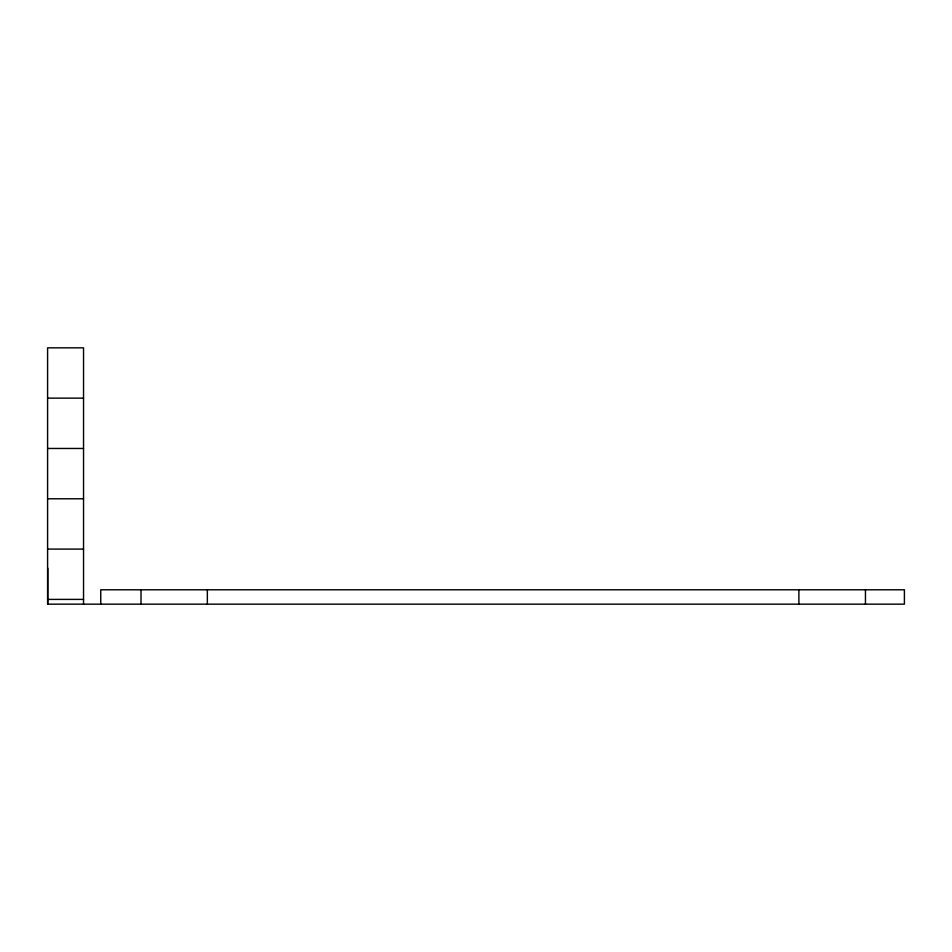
<?xml version="1.0" encoding="UTF-8"?>
<svg xmlns="http://www.w3.org/2000/svg" width="952" height="952" viewBox="0 0 952 952"><rect width="100%" height="100%" fill="white"/><g stroke="black" fill="none" stroke-linecap="round" stroke-linejoin="round"><path stroke-width="1.43" d="M47.6 398.15L83.538 398.15M47.6 448.463L83.538 448.463M47.6 498.777L83.538 498.777M47.6 549.09L83.538 549.09M47.6 599.403L83.538 599.403M865.451 589.788L865.451 604.163M798.883 589.788L798.883 604.163M207.346 589.788L207.346 604.163M141.015 589.788L141.015 604.163M100.745 604.163L100.745 589.788L904.4 589.788L904.4 604.163L47.6 604.163L47.6 347.837L83.538 347.837L83.538 604.163M47.778 568.225L47.778 604.163"/></g></svg>
